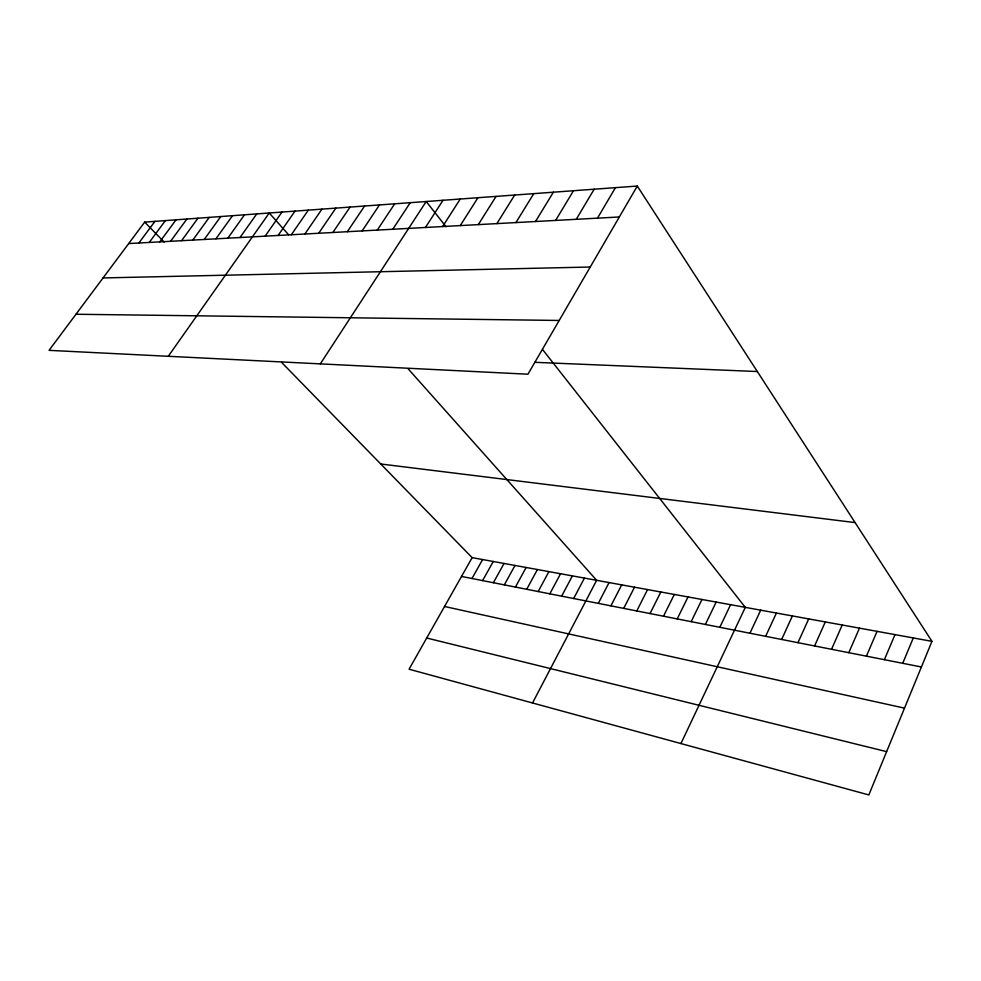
<?xml version="1.0" encoding="UTF-8"?>
<svg xmlns="http://www.w3.org/2000/svg" width="981" height="981" viewBox="0 0 981 981"><rect width="100%" height="100%" fill="white"/><g stroke="black" fill="none" stroke-linecap="round" stroke-linejoin="round"><path stroke-width="1.47" d="M931.95 641.341L868.835 794.941L409.077 669.214L472.143 557.649L931.95 641.341L637.294 186.059L144.685 222.111L49.05 350.352L527.95 374.215L637.294 186.059M902.716 663.303L913.286 637.944M884.384 659.698L894.991 634.621M866.419 656.154L877.063 631.347M848.798 652.684L859.466 628.147M831.532 649.287L842.225 625.007M814.586 645.952L825.303 621.929M797.958 642.678L808.7 618.913M781.649 639.465L792.403 615.945M765.646 636.313L776.412 613.027M749.938 633.223L760.716 610.17M680.937 743.561L745.302 607.374L542.751 349.751M719.809 627.3L730.6 604.688M705.364 624.456L716.167 602.064M691.176 621.66L701.979 599.477M677.221 618.913L688.024 596.939M663.499 616.215L674.315 594.449M650.023 613.554L660.826 591.997M636.767 610.942L647.558 589.581M623.72 608.379L634.523 587.202M610.905 605.853L621.696 584.872M598.287 603.376L609.066 582.567M532.536 702.985L596.644 580.311L408.047 368.721M573.664 598.533L584.431 578.091M561.647 596.166L572.401 575.896M549.814 593.836L560.568 573.738M538.177 591.543L548.906 571.616M526.711 589.287L537.429 569.532M515.43 587.067L526.135 567.472M504.32 584.872L515.013 565.448M493.369 582.726L504.05 563.462M482.591 580.605L493.259 561.488M471.971 578.508L482.615 559.55M597.49 218.162L615.443 187.653M576.252 219.315L594.179 189.21M555.602 220.431L573.505 190.719M535.503 221.522L553.37 192.202M515.932 222.577L533.774 193.637M496.889 223.607L514.682 195.035M478.323 224.612L496.079 196.396M460.248 225.593L477.943 197.721M442.615 226.55L460.261 199.008M425.435 227.482L443.02 200.271M320.309 363.877L426.195 201.51L446.048 226.746M392.792 229.247L410.266 202.675M377.28 230.094L394.693 203.815M362.124 230.915L379.475 204.931M347.323 231.712L364.601 206.01M332.841 232.497L350.07 207.077M318.69 233.257L335.845 208.119M304.858 234.005L321.94 209.137M291.32 234.741L308.341 210.13M278.077 235.465L295.023 211.111M265.115 236.163L281.988 212.055M168.266 356.299L269.235 213L288.622 234.753M240.002 237.525L256.74 213.907M227.837 238.187L244.502 214.802M215.918 238.824L232.509 215.685M204.244 239.462L220.762 216.543M192.803 240.075L209.247 217.39M181.583 240.688L197.954 218.211M170.596 241.289L186.881 219.021M159.817 241.866L176.028 219.818M149.247 242.442L165.384 220.602M138.873 243.006L154.937 221.363M128.695 243.558L619.33 216.973M103.054 277.942L590.243 267.028M75.978 314.251L559.195 320.456M534.768 362.308L757.344 371.541M380.738 463.988L855.101 522.591M461.511 576.448L921.417 666.982M444.54 606.479L904.507 708.147M426.71 638.018L886.628 751.642M144.685 222.111L164.195 242.099M281.572 362.369L472.143 557.649"/></g></svg>
